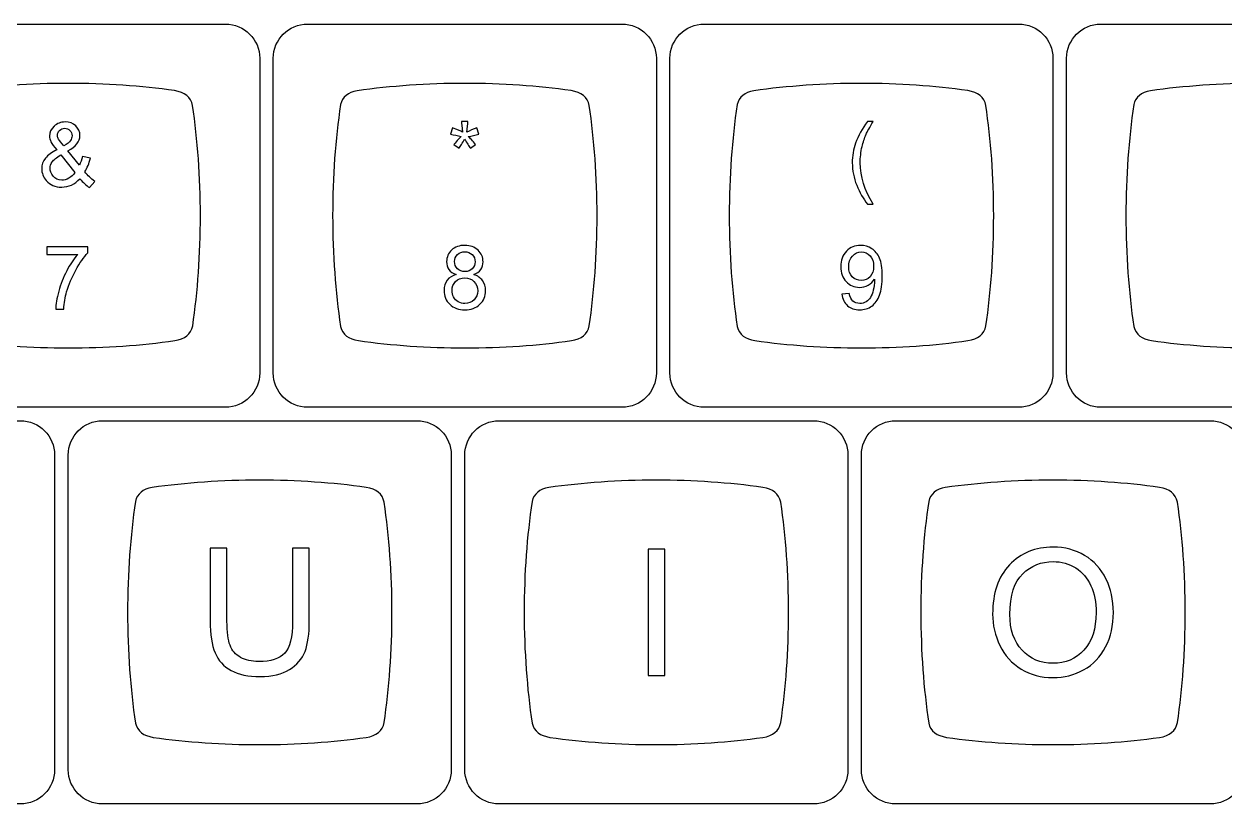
# Model space of a CAD drawing. Header units: millimetres. Extents: x -493 to 473, y -489 to 489.
# Drawn here: x -337.2 to -279.6, y -289.8 to -252.3 of the extents above; entities that cross this region are included whole.
import ezdxf

# ---------------------------------------------------------------- set-up
doc = ezdxf.new("R2010")
doc.units = ezdxf.units.MM
doc.header["$MEASUREMENT"] = 0
doc.layers.add('Layer 1', color=7, linetype='Continuous')

msp = doc.modelspace()

# ---------------------------------------------------------------- linework, layer by layer
at = {"layer": 'Layer 1', "color": 169}
for points in [[(-342.673, -270.7455), (-342.673, -270.7455), (-327.5656, -270.7455), (-327.5656, -270.7455), (-327.5656, -270.7455), (-326.6601, -270.7455), (-325.9193, -270.0047), (-325.9193, -269.0992), (-325.9193, -269.0992), (-325.9193, -269.0992), (-325.9193, -253.9918), (-325.9193, -253.9918), (-325.9193, -253.9918), (-325.9193, -253.0863), (-326.6601, -252.3455), (-327.5656, -252.3455), (-327.5656, -252.3455), (-327.5656, -252.3455), (-342.673, -252.3455), (-342.673, -252.3455), (-342.673, -252.3455), (-343.5785, -252.3455), (-344.3193, -253.0863), (-344.3193, -253.9918), (-344.3193, -253.9918), (-344.3193, -253.9918), (-344.3193, -269.0992), (-344.3193, -269.0992), (-344.3193, -269.0992), (-344.3193, -270.0047), (-343.5785, -270.7455), (-342.673, -270.7455)], [(-323.623, -270.7455), (-323.623, -270.7455), (-308.5156, -270.7455), (-308.5156, -270.7455), (-308.5156, -270.7455), (-307.6101, -270.7455), (-306.8693, -270.0047), (-306.8693, -269.0992), (-306.8693, -269.0992), (-306.8693, -269.0992), (-306.8693, -253.9918), (-306.8693, -253.9918), (-306.8693, -253.9918), (-306.8693, -253.0863), (-307.6101, -252.3455), (-308.5156, -252.3455), (-308.5156, -252.3455), (-308.5156, -252.3455), (-323.623, -252.3455), (-323.623, -252.3455), (-323.623, -252.3455), (-324.5285, -252.3455), (-325.2693, -253.0863), (-325.2693, -253.9918), (-325.2693, -253.9918), (-325.2693, -253.9918), (-325.2693, -269.0992), (-325.2693, -269.0992), (-325.2693, -269.0992), (-325.2693, -270.0047), (-324.5285, -270.7455), (-323.623, -270.7455)], [(-304.573, -270.7455), (-304.573, -270.7455), (-289.4656, -270.7455), (-289.4656, -270.7455), (-289.4656, -270.7455), (-288.5601, -270.7455), (-287.8193, -270.0047), (-287.8193, -269.0992), (-287.8193, -269.0992), (-287.8193, -269.0992), (-287.8193, -253.9918), (-287.8193, -253.9918), (-287.8193, -253.9918), (-287.8193, -253.0863), (-288.5601, -252.3455), (-289.4656, -252.3455), (-289.4656, -252.3455), (-289.4656, -252.3455), (-304.573, -252.3455), (-304.573, -252.3455), (-304.573, -252.3455), (-305.4785, -252.3455), (-306.2193, -253.0863), (-306.2193, -253.9918), (-306.2193, -253.9918), (-306.2193, -253.9918), (-306.2193, -269.0992), (-306.2193, -269.0992), (-306.2193, -269.0992), (-306.2193, -270.0047), (-305.4785, -270.7455), (-304.573, -270.7455)], [(-285.523, -270.7455), (-285.523, -270.7455), (-270.4156, -270.7455), (-270.4156, -270.7455), (-270.4156, -270.7455), (-269.5101, -270.7455), (-268.7693, -270.0047), (-268.7693, -269.0992), (-268.7693, -269.0992), (-268.7693, -269.0992), (-268.7693, -253.9918), (-268.7693, -253.9918), (-268.7693, -253.9918), (-268.7693, -253.0863), (-269.5101, -252.3455), (-270.4156, -252.3455), (-270.4156, -252.3455), (-270.4156, -252.3455), (-285.523, -252.3455), (-285.523, -252.3455), (-285.523, -252.3455), (-286.4285, -252.3455), (-287.1693, -253.0863), (-287.1693, -253.9918), (-287.1693, -253.9918), (-287.1693, -253.9918), (-287.1693, -269.0992), (-287.1693, -269.0992), (-287.1693, -269.0992), (-287.1693, -270.0047), (-286.4285, -270.7455), (-285.523, -270.7455)], [(-352.523, -289.7955), (-352.523, -289.7955), (-337.4156, -289.7955), (-337.4156, -289.7955), (-337.4156, -289.7955), (-336.5101, -289.7955), (-335.7693, -289.0547), (-335.7693, -288.1492), (-335.7693, -288.1492), (-335.7693, -288.1492), (-335.7693, -273.0418), (-335.7693, -273.0418), (-335.7693, -273.0418), (-335.7693, -272.1363), (-336.5101, -271.3955), (-337.4156, -271.3955), (-337.4156, -271.3955), (-337.4156, -271.3955), (-352.523, -271.3955), (-352.523, -271.3955), (-352.523, -271.3955), (-353.4285, -271.3955), (-354.1693, -272.1363), (-354.1693, -273.0418), (-354.1693, -273.0418), (-354.1693, -273.0418), (-354.1693, -288.1492), (-354.1693, -288.1492), (-354.1693, -288.1492), (-354.1693, -289.0547), (-353.4285, -289.7955), (-352.523, -289.7955)], [(-333.473, -289.7955), (-333.473, -289.7955), (-318.3656, -289.7955), (-318.3656, -289.7955), (-318.3656, -289.7955), (-317.4601, -289.7955), (-316.7193, -289.0547), (-316.7193, -288.1492), (-316.7193, -288.1492), (-316.7193, -288.1492), (-316.7193, -273.0418), (-316.7193, -273.0418), (-316.7193, -273.0418), (-316.7193, -272.1363), (-317.4601, -271.3955), (-318.3656, -271.3955), (-318.3656, -271.3955), (-318.3656, -271.3955), (-333.473, -271.3955), (-333.473, -271.3955), (-333.473, -271.3955), (-334.3785, -271.3955), (-335.1193, -272.1363), (-335.1193, -273.0418), (-335.1193, -273.0418), (-335.1193, -273.0418), (-335.1193, -288.1492), (-335.1193, -288.1492), (-335.1193, -288.1492), (-335.1193, -289.0547), (-334.3785, -289.7955), (-333.473, -289.7955)], [(-314.423, -289.7955), (-314.423, -289.7955), (-299.3156, -289.7955), (-299.3156, -289.7955), (-299.3156, -289.7955), (-298.4101, -289.7955), (-297.6693, -289.0547), (-297.6693, -288.1492), (-297.6693, -288.1492), (-297.6693, -288.1492), (-297.6693, -273.0418), (-297.6693, -273.0418), (-297.6693, -273.0418), (-297.6693, -272.1363), (-298.4101, -271.3955), (-299.3156, -271.3955), (-299.3156, -271.3955), (-299.3156, -271.3955), (-314.423, -271.3955), (-314.423, -271.3955), (-314.423, -271.3955), (-315.3285, -271.3955), (-316.0693, -272.1363), (-316.0693, -273.0418), (-316.0693, -273.0418), (-316.0693, -273.0418), (-316.0693, -288.1492), (-316.0693, -288.1492), (-316.0693, -288.1492), (-316.0693, -289.0547), (-315.3285, -289.7955), (-314.423, -289.7955)], [(-295.373, -289.7955), (-295.373, -289.7955), (-280.2656, -289.7955), (-280.2656, -289.7955), (-280.2656, -289.7955), (-279.3601, -289.7955), (-278.6193, -289.0547), (-278.6193, -288.1492), (-278.6193, -288.1492), (-278.6193, -288.1492), (-278.6193, -273.0418), (-278.6193, -273.0418), (-278.6193, -273.0418), (-278.6193, -272.1363), (-279.3601, -271.3955), (-280.2656, -271.3955), (-280.2656, -271.3955), (-280.2656, -271.3955), (-295.373, -271.3955), (-295.373, -271.3955), (-295.373, -271.3955), (-296.2785, -271.3955), (-297.0193, -272.1363), (-297.0193, -273.0418), (-297.0193, -273.0418), (-297.0193, -273.0418), (-297.0193, -288.1492), (-297.0193, -288.1492), (-297.0193, -288.1492), (-297.0193, -289.0547), (-296.2785, -289.7955), (-295.373, -289.7955)]]:
    msp.add_open_spline(points, degree=3, knots=[0, 0, 0, 0, 0.1111111, 0.1111111, 0.1111111, 0.1111111, 0.2222222, 0.2222222, 0.2222222, 0.2222222, 0.3333333, 0.3333333, 0.3333333, 0.3333333, 0.4444444, 0.4444444, 0.4444444, 0.4444444, 0.5555556, 0.5555556, 0.5555556, 0.5555556, 0.6666667, 0.6666667, 0.6666667, 0.6666667, 0.7777778, 0.7777778, 0.7777778, 0.7777778, 1, 1, 1, 1], dxfattribs=at)
at = {"layer": 'Layer 1', "color": 159}
for points in [[(-335.1191, -255.196), (-333.3285, -255.1965), (-331.6086, -255.3194), (-330.0064, -255.5449), (-330.0064, -255.5449), (-330.0064, -255.5449), (-330.0064, -255.545), (-330.0064, -255.545), (-330.0064, -255.545), (-329.5196, -255.6179), (-329.2297, -255.8505), (-329.1425, -256.2552), (-329.1425, -256.2552), (-328.9005, -257.9081), (-328.7682, -259.6897), (-328.7678, -261.5475), (-328.7678, -261.5475), (-328.7673, -263.4052), (-328.8988, -265.1868), (-329.14, -266.8397), (-329.14, -266.8397), (-329.227, -267.2439), (-329.5163, -267.4763), (-330.002, -267.5492), (-330.002, -267.5492), (-331.6045, -267.7741), (-333.3249, -267.8963), (-335.1162, -267.8959), (-335.1162, -267.8959), (-336.908, -267.8955), (-338.629, -267.7723), (-340.232, -267.5465), (-340.232, -267.5465), (-340.232, -267.5465), (-340.2319, -267.5461), (-340.2319, -267.5461), (-340.2319, -267.5461), (-340.7049, -267.4753), (-340.9921, -267.2536), (-341.088, -266.8696), (-341.088, -266.8696), (-341.333, -265.2075), (-341.4671, -263.4146), (-341.4675, -261.5445), (-341.4675, -261.5445), (-341.468, -259.6727), (-341.3345, -257.8783), (-341.0899, -256.215), (-341.0899, -256.215), (-340.9973, -255.8481), (-340.7293, -255.6301), (-340.2905, -255.5509), (-340.2905, -255.5509), (-338.6718, -255.3208), (-336.9317, -255.1956), (-335.1191, -255.196)], [(-316.0691, -255.196), (-314.2785, -255.1965), (-312.5586, -255.3194), (-310.9564, -255.5449), (-310.9564, -255.5449), (-310.9564, -255.5449), (-310.9564, -255.545), (-310.9564, -255.545), (-310.9564, -255.545), (-310.4696, -255.6179), (-310.1797, -255.8505), (-310.0925, -256.2552), (-310.0925, -256.2552), (-309.8505, -257.9081), (-309.7182, -259.6897), (-309.7178, -261.5475), (-309.7178, -261.5475), (-309.7173, -263.4052), (-309.8488, -265.1868), (-310.09, -266.8397), (-310.09, -266.8397), (-310.177, -267.2439), (-310.4663, -267.4763), (-310.952, -267.5492), (-310.952, -267.5492), (-312.5545, -267.7741), (-314.2749, -267.8963), (-316.0662, -267.8959), (-316.0662, -267.8959), (-317.858, -267.8955), (-319.579, -267.7723), (-321.182, -267.5465), (-321.182, -267.5465), (-321.182, -267.5465), (-321.1819, -267.5461), (-321.1819, -267.5461), (-321.1819, -267.5461), (-321.6549, -267.4753), (-321.9421, -267.2536), (-322.038, -266.8696), (-322.038, -266.8696), (-322.283, -265.2075), (-322.4171, -263.4146), (-322.4175, -261.5445), (-322.4175, -261.5445), (-322.418, -259.6727), (-322.2845, -257.8783), (-322.0399, -256.215), (-322.0399, -256.215), (-321.9473, -255.8481), (-321.6793, -255.6301), (-321.2405, -255.5509), (-321.2405, -255.5509), (-319.6218, -255.3208), (-317.8817, -255.1956), (-316.0691, -255.196)], [(-297.0191, -255.196), (-295.2285, -255.1965), (-293.5086, -255.3194), (-291.9064, -255.5449), (-291.9064, -255.5449), (-291.9064, -255.5449), (-291.9064, -255.545), (-291.9064, -255.545), (-291.9064, -255.545), (-291.4196, -255.6179), (-291.1297, -255.8505), (-291.0425, -256.2552), (-291.0425, -256.2552), (-290.8005, -257.9081), (-290.6682, -259.6897), (-290.6678, -261.5475), (-290.6678, -261.5475), (-290.6673, -263.4052), (-290.7988, -265.1868), (-291.04, -266.8397), (-291.04, -266.8397), (-291.127, -267.2439), (-291.4163, -267.4763), (-291.902, -267.5492), (-291.902, -267.5492), (-293.5045, -267.7741), (-295.2249, -267.8963), (-297.0162, -267.8959), (-297.0162, -267.8959), (-298.808, -267.8955), (-300.529, -267.7723), (-302.132, -267.5465), (-302.132, -267.5465), (-302.132, -267.5465), (-302.1319, -267.5461), (-302.1319, -267.5461), (-302.1319, -267.5461), (-302.6049, -267.4753), (-302.8921, -267.2536), (-302.988, -266.8696), (-302.988, -266.8696), (-303.233, -265.2075), (-303.3671, -263.4146), (-303.3675, -261.5445), (-303.3675, -261.5445), (-303.368, -259.6727), (-303.2345, -257.8783), (-302.9899, -256.215), (-302.9899, -256.215), (-302.8973, -255.8481), (-302.6293, -255.6301), (-302.1905, -255.5509), (-302.1905, -255.5509), (-300.5718, -255.3208), (-298.8317, -255.1956), (-297.0191, -255.196)], [(-277.9691, -255.196), (-276.1785, -255.1965), (-274.4586, -255.3194), (-272.8564, -255.5449), (-272.8564, -255.5449), (-272.8564, -255.5449), (-272.8564, -255.545), (-272.8564, -255.545), (-272.8564, -255.545), (-272.3696, -255.6179), (-272.0797, -255.8505), (-271.9925, -256.2552), (-271.9925, -256.2552), (-271.7505, -257.9081), (-271.6182, -259.6897), (-271.6178, -261.5475), (-271.6178, -261.5475), (-271.6173, -263.4052), (-271.7488, -265.1868), (-271.99, -266.8397), (-271.99, -266.8397), (-272.077, -267.2439), (-272.3663, -267.4763), (-272.852, -267.5492), (-272.852, -267.5492), (-274.4545, -267.7741), (-276.1749, -267.8963), (-277.9662, -267.8959), (-277.9662, -267.8959), (-279.758, -267.8955), (-281.479, -267.7723), (-283.082, -267.5465), (-283.082, -267.5465), (-283.082, -267.5465), (-283.0819, -267.5461), (-283.0819, -267.5461), (-283.0819, -267.5461), (-283.5549, -267.4753), (-283.8421, -267.2536), (-283.938, -266.8696), (-283.938, -266.8696), (-284.183, -265.2075), (-284.3171, -263.4146), (-284.3175, -261.5445), (-284.3175, -261.5445), (-284.318, -259.6727), (-284.1845, -257.8783), (-283.9399, -256.215), (-283.9399, -256.215), (-283.8473, -255.8481), (-283.5793, -255.6301), (-283.1405, -255.5509), (-283.1405, -255.5509), (-281.5218, -255.3208), (-279.7817, -255.1956), (-277.9691, -255.196)], [(-325.9191, -274.246), (-324.1285, -274.2465), (-322.4086, -274.3694), (-320.8064, -274.5949), (-320.8064, -274.5949), (-320.8064, -274.5949), (-320.8064, -274.595), (-320.8064, -274.595), (-320.8064, -274.595), (-320.3196, -274.6679), (-320.0297, -274.9005), (-319.9425, -275.3052), (-319.9425, -275.3052), (-319.7005, -276.9581), (-319.5682, -278.7397), (-319.5678, -280.5975), (-319.5678, -280.5975), (-319.5673, -282.4552), (-319.6988, -284.2368), (-319.94, -285.8897), (-319.94, -285.8897), (-320.027, -286.2939), (-320.3163, -286.5263), (-320.802, -286.5992), (-320.802, -286.5992), (-322.4045, -286.8241), (-324.1249, -286.9463), (-325.9162, -286.9459), (-325.9162, -286.9459), (-327.708, -286.9455), (-329.429, -286.8223), (-331.032, -286.5965), (-331.032, -286.5965), (-331.032, -286.5965), (-331.0319, -286.5961), (-331.0319, -286.5961), (-331.0319, -286.5961), (-331.5049, -286.5253), (-331.7921, -286.3036), (-331.888, -285.9196), (-331.888, -285.9196), (-332.133, -284.2575), (-332.2671, -282.4646), (-332.2675, -280.5945), (-332.2675, -280.5945), (-332.268, -278.7227), (-332.1345, -276.9283), (-331.8899, -275.265), (-331.8899, -275.265), (-331.7973, -274.8981), (-331.5293, -274.6801), (-331.0905, -274.6009), (-331.0905, -274.6009), (-329.4718, -274.3708), (-327.7317, -274.2456), (-325.9191, -274.246)], [(-306.8691, -274.246), (-305.0785, -274.2465), (-303.3586, -274.3694), (-301.7564, -274.5949), (-301.7564, -274.5949), (-301.7564, -274.5949), (-301.7564, -274.595), (-301.7564, -274.595), (-301.7564, -274.595), (-301.2696, -274.6679), (-300.9797, -274.9005), (-300.8925, -275.3052), (-300.8925, -275.3052), (-300.6505, -276.9581), (-300.5182, -278.7397), (-300.5178, -280.5975), (-300.5178, -280.5975), (-300.5173, -282.4552), (-300.6488, -284.2368), (-300.89, -285.8897), (-300.89, -285.8897), (-300.977, -286.2939), (-301.2663, -286.5263), (-301.752, -286.5992), (-301.752, -286.5992), (-303.3545, -286.8241), (-305.0749, -286.9463), (-306.8662, -286.9459), (-306.8662, -286.9459), (-308.658, -286.9455), (-310.379, -286.8223), (-311.982, -286.5965), (-311.982, -286.5965), (-311.982, -286.5965), (-311.9819, -286.5961), (-311.9819, -286.5961), (-311.9819, -286.5961), (-312.4549, -286.5253), (-312.7421, -286.3036), (-312.838, -285.9196), (-312.838, -285.9196), (-313.083, -284.2575), (-313.2171, -282.4646), (-313.2175, -280.5945), (-313.2175, -280.5945), (-313.218, -278.7227), (-313.0845, -276.9283), (-312.8399, -275.265), (-312.8399, -275.265), (-312.7473, -274.8981), (-312.4793, -274.6801), (-312.0405, -274.6009), (-312.0405, -274.6009), (-310.4218, -274.3708), (-308.6817, -274.2456), (-306.8691, -274.246)], [(-287.8191, -274.246), (-286.0285, -274.2465), (-284.3086, -274.3694), (-282.7064, -274.5949), (-282.7064, -274.5949), (-282.7064, -274.5949), (-282.7064, -274.595), (-282.7064, -274.595), (-282.7064, -274.595), (-282.2196, -274.6679), (-281.9297, -274.9005), (-281.8425, -275.3052), (-281.8425, -275.3052), (-281.6005, -276.9581), (-281.4682, -278.7397), (-281.4678, -280.5975), (-281.4678, -280.5975), (-281.4673, -282.4552), (-281.5988, -284.2368), (-281.84, -285.8897), (-281.84, -285.8897), (-281.927, -286.2939), (-282.2163, -286.5263), (-282.702, -286.5992), (-282.702, -286.5992), (-284.3045, -286.8241), (-286.0249, -286.9463), (-287.8162, -286.9459), (-287.8162, -286.9459), (-289.608, -286.9455), (-291.329, -286.8223), (-292.932, -286.5965), (-292.932, -286.5965), (-292.932, -286.5965), (-292.9319, -286.5961), (-292.9319, -286.5961), (-292.9319, -286.5961), (-293.4049, -286.5253), (-293.6921, -286.3036), (-293.788, -285.9196), (-293.788, -285.9196), (-294.033, -284.2575), (-294.1671, -282.4646), (-294.1675, -280.5945), (-294.1675, -280.5945), (-294.168, -278.7227), (-294.0345, -276.9283), (-293.7899, -275.265), (-293.7899, -275.265), (-293.6973, -274.8981), (-293.4293, -274.6801), (-292.9905, -274.6009), (-292.9905, -274.6009), (-291.3718, -274.3708), (-289.6317, -274.2456), (-287.8191, -274.246)]]:
    msp.add_open_spline(points, degree=3, knots=[0, 0, 0, 0, 0.0666667, 0.0666667, 0.0666667, 0.0666667, 0.1333333, 0.1333333, 0.1333333, 0.1333333, 0.2, 0.2, 0.2, 0.2, 0.2666667, 0.2666667, 0.2666667, 0.2666667, 0.3333333, 0.3333333, 0.3333333, 0.3333333, 0.4, 0.4, 0.4, 0.4, 0.4666667, 0.4666667, 0.4666667, 0.4666667, 0.5333333, 0.5333333, 0.5333333, 0.5333333, 0.6, 0.6, 0.6, 0.6, 0.6666667, 0.6666667, 0.6666667, 0.6666667, 0.7333333, 0.7333333, 0.7333333, 0.7333333, 0.8, 0.8, 0.8, 0.8, 0.8666667, 0.8666667, 0.8666667, 0.8666667, 1, 1, 1, 1], dxfattribs=at)
at = {"layer": 'Layer 1', "color": 132}
for points, knots in [([(-334.5598, -259.7708), (-334.6825, -259.9062), (-334.8166, -260.0078), (-334.9612, -260.0756), (-334.9612, -260.0756), (-335.1059, -260.1433), (-335.2625, -260.1772), (-335.4311, -260.1772), (-335.4311, -260.1772), (-335.7416, -260.1772), (-335.9878, -260.0727), (-336.1698, -259.8639), (-336.1698, -259.8639), (-336.3173, -259.6932), (-336.3914, -259.5034), (-336.3914, -259.2931), (-336.3914, -259.2931), (-336.3914, -259.1061), (-336.3314, -258.9375), (-336.2107, -258.7872), (-336.2107, -258.7872), (-336.0901, -258.6362), (-335.9095, -258.5043), (-335.6703, -258.39), (-335.6703, -258.39), (-335.8079, -258.2334), (-335.8996, -258.1057), (-335.9455, -258.0076), (-335.9455, -258.0076), (-335.9913, -257.9102), (-336.0146, -257.8157), (-336.0146, -257.7247), (-336.0146, -257.7247), (-336.0146, -257.5426), (-335.9433, -257.3846), (-335.8001, -257.2505), (-335.8001, -257.2505), (-335.6576, -257.1158), (-335.4777, -257.0488), (-335.2604, -257.0488), (-335.2604, -257.0488), (-335.0536, -257.0488), (-334.8836, -257.1123), (-334.7517, -257.2393), (-334.7517, -257.2393), (-334.6197, -257.3663), (-334.5541, -257.5194), (-334.5541, -257.6972), (-334.5541, -257.6972), (-334.5541, -257.9857), (-334.746, -258.2327), (-335.1306, -258.4366), (-335.1306, -258.4366), (-335.1306, -258.4366), (-334.5816, -259.1252), (-334.5816, -259.1252), (-334.5816, -259.1252), (-334.5188, -259.0038), (-334.4702, -258.8634), (-334.4356, -258.7033), (-334.4356, -258.7033), (-334.4356, -258.7033), (-334.0504, -258.7865), (-334.0504, -258.7865), (-334.0504, -258.7865), (-334.1167, -259.0504), (-334.2063, -259.2663), (-334.3199, -259.4349), (-334.3199, -259.4349), (-334.1809, -259.6191), (-334.0228, -259.7736), (-333.8472, -259.8992), (-333.8472, -259.8992), (-333.8472, -259.8992), (-334.0969, -260.1941), (-334.0969, -260.1941), (-334.0969, -260.1941), (-334.2465, -260.0989), (-334.4003, -259.957), (-334.5598, -259.7708)], [0, 0, 0, 0, 0.047619, 0.047619, 0.047619, 0.047619, 0.0952381, 0.0952381, 0.0952381, 0.0952381, 0.1428571, 0.1428571, 0.1428571, 0.1428571, 0.1904762, 0.1904762, 0.1904762, 0.1904762, 0.2380952, 0.2380952, 0.2380952, 0.2380952, 0.2857143, 0.2857143, 0.2857143, 0.2857143, 0.3333333, 0.3333333, 0.3333333, 0.3333333, 0.3809524, 0.3809524, 0.3809524, 0.3809524, 0.4285714, 0.4285714, 0.4285714, 0.4285714, 0.4761905, 0.4761905, 0.4761905, 0.4761905, 0.5238095, 0.5238095, 0.5238095, 0.5238095, 0.5714286, 0.5714286, 0.5714286, 0.5714286, 0.6190476, 0.6190476, 0.6190476, 0.6190476, 0.6666667, 0.6666667, 0.6666667, 0.6666667, 0.7142857, 0.7142857, 0.7142857, 0.7142857, 0.7619048, 0.7619048, 0.7619048, 0.7619048, 0.8095238, 0.8095238, 0.8095238, 0.8095238, 0.8571429, 0.8571429, 0.8571429, 0.8571429, 0.9047619, 0.9047619, 0.9047619, 0.9047619, 1, 1, 1, 1]), ([(-316.7535, -257.6292), (-316.7535, -257.6292), (-316.6589, -257.3371), (-316.6589, -257.3371), (-316.6589, -257.3371), (-316.4402, -257.414), (-316.2822, -257.4803), (-316.1827, -257.5368), (-316.1827, -257.5368), (-316.2088, -257.2884), (-316.2229, -257.117), (-316.2243, -257.0239), (-316.2243, -257.0239), (-316.2243, -257.0239), (-315.9237, -257.0239), (-315.9237, -257.0239), (-315.9237, -257.0239), (-315.928, -257.16), (-315.9435, -257.3301), (-315.9717, -257.5347), (-315.9717, -257.5347), (-315.8299, -257.4634), (-315.6676, -257.3971), (-315.4849, -257.3371), (-315.4849, -257.3371), (-315.4849, -257.3371), (-315.3903, -257.6292), (-315.3903, -257.6292), (-315.3903, -257.6292), (-315.5646, -257.6871), (-315.7354, -257.7259), (-315.9033, -257.7449), (-315.9033, -257.7449), (-315.8193, -257.8176), (-315.7015, -257.9481), (-315.5491, -258.1351), (-315.5491, -258.1351), (-315.5491, -258.1351), (-315.796, -258.3108), (-315.796, -258.3108), (-315.796, -258.3108), (-315.8758, -258.2021), (-315.9703, -258.054), (-316.079, -257.867), (-316.079, -257.867), (-316.1813, -258.061), (-316.2709, -258.2092), (-316.3478, -258.3108), (-316.3478, -258.3108), (-316.3478, -258.3108), (-316.5905, -258.1351), (-316.5905, -258.1351), (-316.5905, -258.1351), (-316.4317, -257.9383), (-316.3174, -257.8084), (-316.249, -257.7449), (-316.249, -257.7449), (-316.4261, -257.7104), (-316.594, -257.6716), (-316.7535, -257.6292)], [0, 0, 0, 0, 0.0625, 0.0625, 0.0625, 0.0625, 0.125, 0.125, 0.125, 0.125, 0.1875, 0.1875, 0.1875, 0.1875, 0.25, 0.25, 0.25, 0.25, 0.3125, 0.3125, 0.3125, 0.3125, 0.375, 0.375, 0.375, 0.375, 0.4375, 0.4375, 0.4375, 0.4375, 0.5, 0.5, 0.5, 0.5, 0.5625, 0.5625, 0.5625, 0.5625, 0.625, 0.625, 0.625, 0.625, 0.6875, 0.6875, 0.6875, 0.6875, 0.75, 0.75, 0.75, 0.75, 0.8125, 0.8125, 0.8125, 0.8125, 0.875, 0.875, 0.875, 0.875, 1, 1, 1, 1]), ([(-296.7273, -260.9947), (-296.9319, -260.7358), (-297.1055, -260.4331), (-297.2473, -260.0859), (-297.2473, -260.0859), (-297.3891, -259.7388), (-297.4597, -259.379), (-297.4597, -259.0072), (-297.4597, -259.0072), (-297.4597, -258.6791), (-297.4068, -258.3651), (-297.3009, -258.0652), (-297.3009, -258.0652), (-297.1767, -257.7167), (-296.9855, -257.3696), (-296.7273, -257.0239), (-296.7273, -257.0239), (-296.7273, -257.0239), (-296.4606, -257.0239), (-296.4606, -257.0239), (-296.4606, -257.0239), (-296.6271, -257.3103), (-296.7379, -257.5149), (-296.7915, -257.6377), (-296.7915, -257.6377), (-296.8755, -257.8275), (-296.9418, -258.0257), (-296.9898, -258.2325), (-296.9898, -258.2325), (-297.049, -258.49), (-297.0787, -258.7489), (-297.0787, -259.0093), (-297.0787, -259.0093), (-297.0787, -259.6718), (-296.8727, -260.3336), (-296.4606, -260.9947), (-296.4606, -260.9947), (-296.4606, -260.9947), (-296.7273, -260.9947), (-296.7273, -260.9947)], [0, 0, 0, 0, 0.0909091, 0.0909091, 0.0909091, 0.0909091, 0.1818182, 0.1818182, 0.1818182, 0.1818182, 0.2727273, 0.2727273, 0.2727273, 0.2727273, 0.3636364, 0.3636364, 0.3636364, 0.3636364, 0.4545455, 0.4545455, 0.4545455, 0.4545455, 0.5454545, 0.5454545, 0.5454545, 0.5454545, 0.6363636, 0.6363636, 0.6363636, 0.6363636, 0.7272727, 0.7272727, 0.7272727, 0.7272727, 0.8181818, 0.8181818, 0.8181818, 0.8181818, 1, 1, 1, 1]), ([(-335.3218, -258.1967), (-335.1595, -258.1007), (-335.0551, -258.0175), (-335.0071, -257.9455), (-335.0071, -257.9455), (-334.9591, -257.8735), (-334.9351, -257.7938), (-334.9351, -257.7063), (-334.9351, -257.7063), (-334.9351, -257.6026), (-334.9683, -257.5179), (-335.0339, -257.4523), (-335.0339, -257.4523), (-335.0995, -257.3867), (-335.1821, -257.3536), (-335.2801, -257.3536), (-335.2801, -257.3536), (-335.381, -257.3536), (-335.4657, -257.386), (-335.5327, -257.4509), (-335.5327, -257.4509), (-335.5997, -257.5158), (-335.6336, -257.5956), (-335.6336, -257.6901), (-335.6336, -257.6901), (-335.6336, -257.7367), (-335.6216, -257.7868), (-335.5969, -257.8383), (-335.5969, -257.8383), (-335.5729, -257.8905), (-335.5369, -257.9455), (-335.4883, -258.0034), (-335.4883, -258.0034), (-335.4883, -258.0034), (-335.3218, -258.1967), (-335.3218, -258.1967)], [0, 0, 0, 0, 0.1, 0.1, 0.1, 0.1, 0.2, 0.2, 0.2, 0.2, 0.3, 0.3, 0.3, 0.3, 0.4, 0.4, 0.4, 0.4, 0.5, 0.5, 0.5, 0.5, 0.6, 0.6, 0.6, 0.6, 0.7, 0.7, 0.7, 0.7, 0.8, 0.8, 0.8, 0.8, 1, 1, 1, 1]), ([(-334.7968, -259.4801), (-334.7968, -259.4801), (-335.4756, -258.6327), (-335.4756, -258.6327), (-335.4756, -258.6327), (-335.6774, -258.752), (-335.8135, -258.8627), (-335.8834, -258.965), (-335.8834, -258.965), (-335.9539, -259.0673), (-335.9892, -259.1682), (-335.9892, -259.2684), (-335.9892, -259.2684), (-335.9892, -259.3905), (-335.9405, -259.5175), (-335.8425, -259.6494), (-335.8425, -259.6494), (-335.7451, -259.7814), (-335.6068, -259.847), (-335.4283, -259.847), (-335.4283, -259.847), (-335.3168, -259.847), (-335.2011, -259.8131), (-335.0826, -259.7447), (-335.0826, -259.7447), (-334.9633, -259.6762), (-334.8681, -259.588), (-334.7968, -259.4801)], [0, 0, 0, 0, 0.125, 0.125, 0.125, 0.125, 0.25, 0.25, 0.25, 0.25, 0.375, 0.375, 0.375, 0.375, 0.5, 0.5, 0.5, 0.5, 0.625, 0.625, 0.625, 0.625, 0.75, 0.75, 0.75, 0.75, 1, 1, 1, 1]), ([(-316.4867, -264.3741), (-316.6412, -264.3176), (-316.7555, -264.2365), (-316.8303, -264.1321), (-316.8303, -264.1321), (-316.9044, -264.0269), (-316.9418, -263.9014), (-316.9418, -263.7553), (-316.9418, -263.7553), (-316.9418, -263.5345), (-316.8627, -263.3496), (-316.7047, -263.1993), (-316.7047, -263.1993), (-316.546, -263.0491), (-316.3357, -262.9736), (-316.0725, -262.9736), (-316.0725, -262.9736), (-315.8087, -262.9736), (-315.5956, -263.0505), (-315.4347, -263.2043), (-315.4347, -263.2043), (-315.2738, -263.3581), (-315.1934, -263.5451), (-315.1934, -263.7659), (-315.1934, -263.7659), (-315.1934, -263.9063), (-315.2301, -264.0291), (-315.3035, -264.1328), (-315.3035, -264.1328), (-315.3769, -264.2372), (-315.4883, -264.3176), (-315.6386, -264.3741), (-315.6386, -264.3741), (-315.4531, -264.4348), (-315.3127, -264.5321), (-315.216, -264.6676), (-315.216, -264.6676), (-315.1193, -264.8023), (-315.0707, -264.9632), (-315.0707, -265.1509), (-315.0707, -265.1509), (-315.0707, -265.4098), (-315.1624, -265.6271), (-315.3451, -265.8035), (-315.3451, -265.8035), (-315.5286, -265.9799), (-315.7691, -266.0681), (-316.0676, -266.0681), (-316.0676, -266.0681), (-316.366, -266.0681), (-316.6066, -265.9799), (-316.7901, -265.8028), (-316.7901, -265.8028), (-316.9728, -265.6257), (-317.0645, -265.4049), (-317.0645, -265.1403), (-317.0645, -265.1403), (-317.0645, -264.9435), (-317.0144, -264.7784), (-316.9143, -264.6457), (-316.9143, -264.6457), (-316.8141, -264.5124), (-316.6715, -264.4221), (-316.4867, -264.3741)], [0, 0, 0, 0, 0.0588235, 0.0588235, 0.0588235, 0.0588235, 0.1176471, 0.1176471, 0.1176471, 0.1176471, 0.1764706, 0.1764706, 0.1764706, 0.1764706, 0.2352941, 0.2352941, 0.2352941, 0.2352941, 0.2941176, 0.2941176, 0.2941176, 0.2941176, 0.3529412, 0.3529412, 0.3529412, 0.3529412, 0.4117647, 0.4117647, 0.4117647, 0.4117647, 0.4705882, 0.4705882, 0.4705882, 0.4705882, 0.5294118, 0.5294118, 0.5294118, 0.5294118, 0.5882353, 0.5882353, 0.5882353, 0.5882353, 0.6470588, 0.6470588, 0.6470588, 0.6470588, 0.7058824, 0.7058824, 0.7058824, 0.7058824, 0.7647059, 0.7647059, 0.7647059, 0.7647059, 0.8235294, 0.8235294, 0.8235294, 0.8235294, 0.8823529, 0.8823529, 0.8823529, 0.8823529, 1, 1, 1, 1]), ([(-297.9574, -265.3146), (-297.9574, -265.3146), (-297.6018, -265.2849), (-297.6018, -265.2849), (-297.6018, -265.2849), (-297.5714, -265.4529), (-297.5136, -265.5742), (-297.4282, -265.6497), (-297.4282, -265.6497), (-297.3428, -265.7252), (-297.2335, -265.7633), (-297.0994, -265.7633), (-297.0994, -265.7633), (-296.9851, -265.7633), (-296.8849, -265.7372), (-296.7981, -265.6843), (-296.7981, -265.6843), (-296.7114, -265.6321), (-296.6408, -265.5622), (-296.5865, -265.474), (-296.5865, -265.474), (-296.5322, -265.3865), (-296.4863, -265.268), (-296.4489, -265.1191), (-296.4489, -265.1191), (-296.4115, -264.9703), (-296.3932, -264.8186), (-296.3932, -264.6641), (-296.3932, -264.6641), (-296.3932, -264.6478), (-296.3939, -264.6224), (-296.3953, -264.5893), (-296.3953, -264.5893), (-296.4694, -264.7078), (-296.571, -264.8045), (-296.6994, -264.8778), (-296.6994, -264.8778), (-296.8278, -264.9519), (-296.9675, -264.9886), (-297.1171, -264.9886), (-297.1171, -264.9886), (-297.3675, -264.9886), (-297.5792, -264.8976), (-297.7528, -264.7156), (-297.7528, -264.7156), (-297.9256, -264.5342), (-298.0124, -264.2943), (-298.0124, -263.9966), (-298.0124, -263.9966), (-298.0124, -263.689), (-297.9221, -263.442), (-297.7408, -263.2544), (-297.7408, -263.2544), (-297.5601, -263.0674), (-297.3337, -262.9736), (-297.0606, -262.9736), (-297.0606, -262.9736), (-296.8645, -262.9736), (-296.6846, -263.0265), (-296.5209, -263.133), (-296.5209, -263.133), (-296.3579, -263.2388), (-296.2344, -263.3898), (-296.1497, -263.5867), (-296.1497, -263.5867), (-296.0651, -263.7828), (-296.0228, -264.0672), (-296.0228, -264.439), (-296.0228, -264.439), (-296.0228, -264.8263), (-296.0644, -265.1347), (-296.1483, -265.364), (-296.1483, -265.364), (-296.2323, -265.594), (-296.3579, -265.7682), (-296.5237, -265.8882), (-296.5237, -265.8882), (-296.6895, -266.0081), (-296.8835, -266.0681), (-297.1065, -266.0681), (-297.1065, -266.0681), (-297.3435, -266.0681), (-297.5369, -266.0025), (-297.6871, -265.8705), (-297.6871, -265.8705), (-297.8367, -265.7386), (-297.927, -265.553), (-297.9574, -265.3146)], [0, 0, 0, 0, 0.0434783, 0.0434783, 0.0434783, 0.0434783, 0.0869565, 0.0869565, 0.0869565, 0.0869565, 0.1304348, 0.1304348, 0.1304348, 0.1304348, 0.173913, 0.173913, 0.173913, 0.173913, 0.2173913, 0.2173913, 0.2173913, 0.2173913, 0.2608696, 0.2608696, 0.2608696, 0.2608696, 0.3043478, 0.3043478, 0.3043478, 0.3043478, 0.3478261, 0.3478261, 0.3478261, 0.3478261, 0.3913043, 0.3913043, 0.3913043, 0.3913043, 0.4347826, 0.4347826, 0.4347826, 0.4347826, 0.4782609, 0.4782609, 0.4782609, 0.4782609, 0.5217391, 0.5217391, 0.5217391, 0.5217391, 0.5652174, 0.5652174, 0.5652174, 0.5652174, 0.6086957, 0.6086957, 0.6086957, 0.6086957, 0.6521739, 0.6521739, 0.6521739, 0.6521739, 0.6956522, 0.6956522, 0.6956522, 0.6956522, 0.7391304, 0.7391304, 0.7391304, 0.7391304, 0.7826087, 0.7826087, 0.7826087, 0.7826087, 0.826087, 0.826087, 0.826087, 0.826087, 0.8695652, 0.8695652, 0.8695652, 0.8695652, 0.9130435, 0.9130435, 0.9130435, 0.9130435, 1, 1, 1, 1]), ([(-336.1398, -263.4049), (-336.1398, -263.4049), (-336.1398, -263.0493), (-336.1398, -263.0493), (-336.1398, -263.0493), (-336.1398, -263.0493), (-334.1798, -263.0493), (-334.1798, -263.0493), (-334.1798, -263.0493), (-334.1798, -263.0493), (-334.1798, -263.3371), (-334.1798, -263.3371), (-334.1798, -263.3371), (-334.3724, -263.5424), (-334.5643, -263.8155), (-334.7534, -264.1563), (-334.7534, -264.1563), (-334.9432, -264.497), (-335.0893, -264.8477), (-335.193, -265.2082), (-335.193, -265.2082), (-335.2671, -265.4615), (-335.315, -265.7402), (-335.3355, -266.0422), (-335.3355, -266.0422), (-335.3355, -266.0422), (-335.7165, -266.0422), (-335.7165, -266.0422), (-335.7165, -266.0422), (-335.7123, -265.8037), (-335.6657, -265.5152), (-335.5761, -265.1772), (-335.5761, -265.1772), (-335.4865, -264.8385), (-335.3588, -264.5126), (-335.1916, -264.1986), (-335.1916, -264.1986), (-335.0244, -263.8846), (-334.8466, -263.62), (-334.6582, -263.4049), (-334.6582, -263.4049), (-334.6582, -263.4049), (-336.1398, -263.4049), (-336.1398, -263.4049)], [0, 0, 0, 0, 0.0833333, 0.0833333, 0.0833333, 0.0833333, 0.1666667, 0.1666667, 0.1666667, 0.1666667, 0.25, 0.25, 0.25, 0.25, 0.3333333, 0.3333333, 0.3333333, 0.3333333, 0.4166667, 0.4166667, 0.4166667, 0.4166667, 0.5, 0.5, 0.5, 0.5, 0.5833333, 0.5833333, 0.5833333, 0.5833333, 0.6666667, 0.6666667, 0.6666667, 0.6666667, 0.75, 0.75, 0.75, 0.75, 0.8333333, 0.8333333, 0.8333333, 0.8333333, 1, 1, 1, 1]), ([(-316.5608, -263.7419), (-316.5608, -263.8858), (-316.5149, -264.003), (-316.4239, -264.094), (-316.4239, -264.094), (-316.3322, -264.185), (-316.2122, -264.2308), (-316.0634, -264.2308), (-316.0634, -264.2308), (-315.9187, -264.2308), (-315.8016, -264.1857), (-315.7106, -264.0954), (-315.7106, -264.0954), (-315.6196, -264.0051), (-315.5744, -263.8943), (-315.5744, -263.7631), (-315.5744, -263.7631), (-315.5744, -263.6262), (-315.621, -263.5112), (-315.7148, -263.4181), (-315.7148, -263.4181), (-315.808, -263.3249), (-315.9258, -263.2784), (-316.0676, -263.2784), (-316.0676, -263.2784), (-316.2108, -263.2784), (-316.3286, -263.3242), (-316.4218, -263.4152), (-316.4218, -263.4152), (-316.5142, -263.5062), (-316.5608, -263.6149), (-316.5608, -263.7419)], [0, 0, 0, 0, 0.1111111, 0.1111111, 0.1111111, 0.1111111, 0.2222222, 0.2222222, 0.2222222, 0.2222222, 0.3333333, 0.3333333, 0.3333333, 0.3333333, 0.4444444, 0.4444444, 0.4444444, 0.4444444, 0.5555556, 0.5555556, 0.5555556, 0.5555556, 0.6666667, 0.6666667, 0.6666667, 0.6666667, 0.7777778, 0.7777778, 0.7777778, 0.7777778, 1, 1, 1, 1]), ([(-296.4376, -263.9776), (-296.4376, -263.7645), (-296.4941, -263.5951), (-296.6069, -263.4703), (-296.6069, -263.4703), (-296.7191, -263.3454), (-296.856, -263.2826), (-297.0169, -263.2826), (-297.0169, -263.2826), (-297.1834, -263.2826), (-297.3273, -263.3496), (-297.4487, -263.4844), (-297.4487, -263.4844), (-297.5707, -263.6191), (-297.6314, -263.7941), (-297.6314, -264.0086), (-297.6314, -264.0086), (-297.6314, -264.2012), (-297.5735, -264.3578), (-297.4585, -264.4778), (-297.4585, -264.4778), (-297.3428, -264.5984), (-297.1989, -264.6584), (-297.0275, -264.6584), (-297.0275, -264.6584), (-296.8553, -264.6584), (-296.7142, -264.5984), (-296.6034, -264.4778), (-296.6034, -264.4778), (-296.4926, -264.3578), (-296.4376, -264.1906), (-296.4376, -263.9776)], [0, 0, 0, 0, 0.1111111, 0.1111111, 0.1111111, 0.1111111, 0.2222222, 0.2222222, 0.2222222, 0.2222222, 0.3333333, 0.3333333, 0.3333333, 0.3333333, 0.4444444, 0.4444444, 0.4444444, 0.4444444, 0.5555556, 0.5555556, 0.5555556, 0.5555556, 0.6666667, 0.6666667, 0.6666667, 0.6666667, 0.7777778, 0.7777778, 0.7777778, 0.7777778, 1, 1, 1, 1]), ([(-316.6835, -265.1431), (-316.6835, -265.2497), (-316.6588, -265.352), (-316.6095, -265.4514), (-316.6095, -265.4514), (-316.5601, -265.5502), (-316.4853, -265.6271), (-316.3851, -265.6815), (-316.3851, -265.6815), (-316.2856, -265.7358), (-316.1784, -265.7633), (-316.0648, -265.7633), (-316.0648, -265.7633), (-315.8856, -265.7633), (-315.7388, -265.7062), (-315.6238, -265.5919), (-315.6238, -265.5919), (-315.5088, -265.4776), (-315.4516, -265.3322), (-315.4516, -265.1558), (-315.4516, -265.1558), (-315.4516, -264.9766), (-315.5109, -264.8284), (-315.6287, -264.7113), (-315.6287, -264.7113), (-315.7473, -264.5942), (-315.8968, -264.5356), (-316.0768, -264.5356), (-316.0768, -264.5356), (-316.2532, -264.5356), (-316.3978, -264.5935), (-316.5121, -264.7092), (-316.5121, -264.7092), (-316.6264, -264.8249), (-316.6835, -264.9696), (-316.6835, -265.1431)], [0, 0, 0, 0, 0.1, 0.1, 0.1, 0.1, 0.2, 0.2, 0.2, 0.2, 0.3, 0.3, 0.3, 0.3, 0.4, 0.4, 0.4, 0.4, 0.5, 0.5, 0.5, 0.5, 0.6, 0.6, 0.6, 0.6, 0.7, 0.7, 0.7, 0.7, 0.8, 0.8, 0.8, 0.8, 1, 1, 1, 1]), ([(-324.3429, -277.5141), (-324.3429, -277.5141), (-323.5385, -277.5141), (-323.5385, -277.5141), (-323.5385, -277.5141), (-323.5385, -277.5141), (-323.5385, -281.0151), (-323.5385, -281.0151), (-323.5385, -281.0151), (-323.5385, -281.6247), (-323.6077, -282.1087), (-323.7446, -282.4672), (-323.7446, -282.4672), (-323.8829, -282.8242), (-324.1312, -283.1163), (-324.4896, -283.3406), (-324.4896, -283.3406), (-324.8495, -283.565), (-325.3194, -283.6779), (-325.9036, -283.6779), (-325.9036, -283.6779), (-326.4694, -283.6779), (-326.9337, -283.5805), (-327.2935, -283.3844), (-327.2935, -283.3844), (-327.6548, -283.1882), (-327.9116, -282.906), (-328.0654, -282.5349), (-328.0654, -282.5349), (-328.2192, -282.1638), (-328.2968, -281.6572), (-328.2968, -281.0151), (-328.2968, -281.0151), (-328.2968, -281.0151), (-328.2968, -277.5141), (-328.2968, -277.5141), (-328.2968, -277.5141), (-328.2968, -277.5141), (-327.4925, -277.5141), (-327.4925, -277.5141), (-327.4925, -277.5141), (-327.4925, -277.5141), (-327.4925, -281.0137), (-327.4925, -281.0137), (-327.4925, -281.0137), (-327.4925, -281.5401), (-327.4431, -281.9295), (-327.3457, -282.1779), (-327.3457, -282.1779), (-327.2484, -282.4277), (-327.0819, -282.621), (-326.8434, -282.755), (-326.8434, -282.755), (-326.6063, -282.8905), (-326.3156, -282.9582), (-325.9727, -282.9582), (-325.9727, -282.9582), (-325.3857, -282.9582), (-324.9666, -282.8242), (-324.7168, -282.5575), (-324.7168, -282.5575), (-324.4671, -282.2894), (-324.3429, -281.7757), (-324.3429, -281.0137), (-324.3429, -281.0137), (-324.3429, -281.0137), (-324.3429, -277.5141), (-324.3429, -277.5141)], [0, 0, 0, 0, 0.0555556, 0.0555556, 0.0555556, 0.0555556, 0.1111111, 0.1111111, 0.1111111, 0.1111111, 0.1666667, 0.1666667, 0.1666667, 0.1666667, 0.2222222, 0.2222222, 0.2222222, 0.2222222, 0.2777778, 0.2777778, 0.2777778, 0.2777778, 0.3333333, 0.3333333, 0.3333333, 0.3333333, 0.3888889, 0.3888889, 0.3888889, 0.3888889, 0.4444444, 0.4444444, 0.4444444, 0.4444444, 0.5, 0.5, 0.5, 0.5, 0.5555556, 0.5555556, 0.5555556, 0.5555556, 0.6111111, 0.6111111, 0.6111111, 0.6111111, 0.6666667, 0.6666667, 0.6666667, 0.6666667, 0.7222222, 0.7222222, 0.7222222, 0.7222222, 0.7777778, 0.7777778, 0.7777778, 0.7777778, 0.8333333, 0.8333333, 0.8333333, 0.8333333, 0.8888889, 0.8888889, 0.8888889, 0.8888889, 1, 1, 1, 1]), ([(-307.2698, -283.6271), (-307.2698, -283.6271), (-307.2698, -277.5649), (-307.2698, -277.5649), (-307.2698, -277.5649), (-307.2698, -277.5649), (-306.4655, -277.5649), (-306.4655, -277.5649), (-306.4655, -277.5649), (-306.4655, -277.5649), (-306.4655, -283.6271), (-306.4655, -283.6271), (-306.4655, -283.6271), (-306.4655, -283.6271), (-307.2698, -283.6271), (-307.2698, -283.6271)], [0, 0, 0, 0, 0.2, 0.2, 0.2, 0.2, 0.4, 0.4, 0.4, 0.4, 0.6, 0.6, 0.6, 0.6, 1, 1, 1, 1]), ([(-290.7192, -280.676), (-290.7192, -279.6712), (-290.4483, -278.8838), (-289.9078, -278.3152), (-289.9078, -278.3152), (-289.3673, -277.7465), (-288.6703, -277.4628), (-287.8151, -277.4628), (-287.8151, -277.4628), (-287.2549, -277.4628), (-286.7511, -277.5969), (-286.301, -277.8636), (-286.301, -277.8636), (-285.8523, -278.1303), (-285.5094, -278.5028), (-285.2737, -278.9812), (-285.2737, -278.9812), (-285.038, -279.4582), (-284.9195, -280), (-284.9195, -280.6054), (-284.9195, -280.6054), (-284.9195, -281.2192), (-285.0437, -281.7696), (-285.292, -282.2536), (-285.292, -282.2536), (-285.5404, -282.739), (-285.8918, -283.1059), (-286.3461, -283.3543), (-286.3461, -283.3543), (-286.8019, -283.604), (-287.293, -283.7282), (-287.8194, -283.7282), (-287.8194, -283.7282), (-288.3909, -283.7282), (-288.9003, -283.5899), (-289.3504, -283.3147), (-289.3504, -283.3147), (-289.7992, -283.0396), (-290.1406, -282.6642), (-290.3721, -282.1873), (-290.3721, -282.1873), (-290.6035, -281.7117), (-290.7192, -281.2079), (-290.7192, -280.676)], [0, 0, 0, 0, 0.0833333, 0.0833333, 0.0833333, 0.0833333, 0.1666667, 0.1666667, 0.1666667, 0.1666667, 0.25, 0.25, 0.25, 0.25, 0.3333333, 0.3333333, 0.3333333, 0.3333333, 0.4166667, 0.4166667, 0.4166667, 0.4166667, 0.5, 0.5, 0.5, 0.5, 0.5833333, 0.5833333, 0.5833333, 0.5833333, 0.6666667, 0.6666667, 0.6666667, 0.6666667, 0.75, 0.75, 0.75, 0.75, 0.8333333, 0.8333333, 0.8333333, 0.8333333, 1, 1, 1, 1]), ([(-289.8895, -280.6901), (-289.8895, -281.4196), (-289.6933, -281.9939), (-289.301, -282.413), (-289.301, -282.413), (-288.9087, -282.8321), (-288.4163, -283.0424), (-287.8236, -283.0424), (-287.8236, -283.0424), (-287.2196, -283.0424), (-286.7243, -282.8307), (-286.3334, -282.4074), (-286.3334, -282.4074), (-285.944, -281.9841), (-285.7492, -281.3829), (-285.7492, -280.604), (-285.7492, -280.604), (-285.7492, -280.1115), (-285.8325, -279.6811), (-285.999, -279.3142), (-285.999, -279.3142), (-286.1655, -278.9473), (-286.4096, -278.6623), (-286.73, -278.4605), (-286.73, -278.4605), (-287.0517, -278.2587), (-287.4115, -278.1571), (-287.8109, -278.1571), (-287.8109, -278.1571), (-288.3782, -278.1571), (-288.8664, -278.3518), (-289.2756, -278.7413), (-289.2756, -278.7413), (-289.6848, -279.1308), (-289.8895, -279.7799), (-289.8895, -280.6901)], [0, 0, 0, 0, 0.1, 0.1, 0.1, 0.1, 0.2, 0.2, 0.2, 0.2, 0.3, 0.3, 0.3, 0.3, 0.4, 0.4, 0.4, 0.4, 0.5, 0.5, 0.5, 0.5, 0.6, 0.6, 0.6, 0.6, 0.7, 0.7, 0.7, 0.7, 0.8, 0.8, 0.8, 0.8, 1, 1, 1, 1])]:
    msp.add_open_spline(points, degree=3, knots=knots, dxfattribs=at)

doc.saveas('drawing.dxf')
